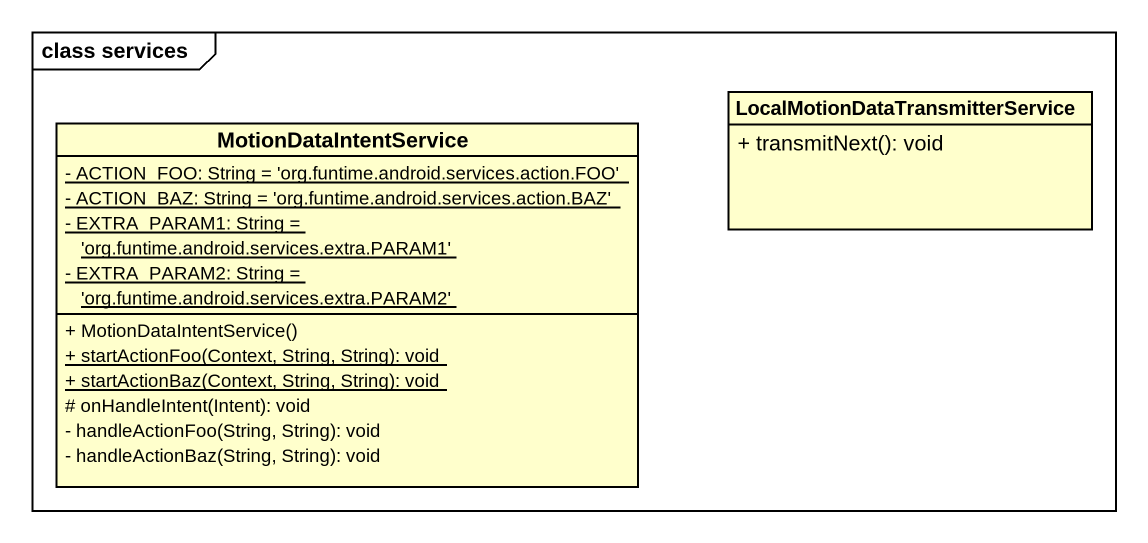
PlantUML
@startuml
mainframe class services
hide circle
hide empty members
skinparam classAttributeIconSize 0
class "LocalMotionDataTransmitterService" as LocalMotionDataTransmitterSe {
  + transmitNext(): void
}
class MotionDataIntentService {
  {static} - ACTION_FOO: String = 'org.funtime.android.services.action.FOO'
  {static} - ACTION_BAZ: String = 'org.funtime.android.services.action.BAZ'
  {static} - EXTRA_PARAM1: String = 'org.funtime.android.services.extra.PARAM1'
  {static} - EXTRA_PARAM2: String = 'org.funtime.android.services.extra.PARAM2'
  + MotionDataIntentService()
  {static} + startActionFoo(Context, String, String): void
  {static} + startActionBaz(Context, String, String): void
  # onHandleIntent(Intent): void
  - handleActionFoo(String, String): void
  - handleActionBaz(String, String): void
}
@enduml
